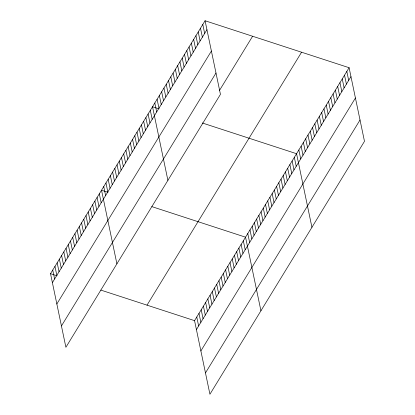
<?xml version="1.0" encoding="UTF-8"?>
<svg xmlns="http://www.w3.org/2000/svg" width="415" height="415" viewBox="0 0 415 415"><rect width="100%" height="100%" fill="white"/><g stroke="black" fill="none" stroke-linecap="round" stroke-linejoin="round"><path stroke-width="0.62" d="M205.072 20.75L220.448 94.35L65.897 347.288L50.521 273.682L205.072 20.75L349.103 67.712L364.479 141.318L209.928 394.25L194.552 320.65L349.103 67.712M52.394 282.636L206.945 29.704M56.85 303.972L211.401 51.035M61.441 325.951L215.992 73.019M219.312 90.729L252.6 36.25M147.019 305.15L301.57 52.217M196.419 329.598L350.971 76.666M200.876 350.934L355.427 97.997M205.472 372.914L360.023 119.982M159.007 108.86L152.523 106.748L167.904 180.349M202.281 122.97L296.554 153.711L311.93 227.311M108.004 192.332L101.525 190.215L116.9 263.821M151.833 206.623L245.55 237.178L260.931 310.783M50.521 273.682L57.005 275.799M100.835 290.09L194.552 320.65M346.815 71.453L348.688 80.401M344.533 75.193L346.401 84.141M342.251 78.928L344.118 87.881M339.963 82.668L341.836 91.622M337.68 86.408L339.548 95.362M335.393 90.148L337.265 99.097M333.11 93.889L334.978 102.837M330.822 97.624L332.695 106.577M328.54 101.364L330.407 110.317M326.257 105.104L328.125 114.052M323.97 108.844L325.842 117.793M321.687 112.579L323.555 121.533M319.4 116.319L321.272 125.273M317.117 120.06L318.985 129.013M314.829 123.8L316.702 132.748M312.547 127.54L314.42 136.488M310.264 131.275L312.132 140.228M307.977 135.015L309.849 143.969M305.694 138.755L307.562 147.704M303.407 142.495L305.279 151.444M301.124 146.23L302.992 155.184M298.842 149.971L300.709 158.924M294.339 157.342L296.206 166.291M292.119 160.968L293.991 169.922M289.903 164.599L291.771 173.548M287.683 168.225L289.556 177.179M285.468 171.857L287.336 180.805M283.248 175.483L285.121 184.436M281.033 179.114L282.9 188.068M278.813 182.745L280.685 191.694M276.598 186.371L278.465 195.325M274.377 190.003L276.25 198.951M272.162 193.629L274.035 202.582M269.947 197.26L271.815 206.208M267.727 200.886L269.6 209.84M265.512 204.517L267.379 213.471M263.292 208.148L265.164 217.097M261.077 211.775L262.944 220.728M258.856 215.406L260.729 224.354M256.641 219.032L258.509 227.985M254.421 222.663L256.294 231.612M252.206 226.294L254.073 235.243M249.986 229.92L251.858 238.874M247.771 233.552L249.638 242.5M202.79 24.49L204.657 33.439M200.502 28.23L202.375 37.179M243.335 240.809L245.203 249.757M198.22 31.965L200.087 40.919M241.12 244.435L242.988 253.389M195.932 35.706L197.805 44.659M238.9 248.066L240.773 257.02M193.649 39.446L195.522 48.394M236.685 251.698L238.552 260.646M191.367 43.186L193.234 52.134M234.465 255.324L236.337 264.277M189.079 46.921L190.952 55.875M232.25 258.955L234.117 267.903M186.797 50.661L188.664 59.615M230.029 262.581L231.902 271.535M184.509 54.401L186.382 63.355M227.814 266.212L229.682 275.161M182.226 58.142L184.094 67.09M225.594 269.838L227.467 278.792M179.944 61.882L181.812 70.83M223.379 273.469L225.246 282.423M177.656 65.617L179.529 74.57M221.159 277.101L223.031 286.049M175.374 69.357L177.241 78.311M218.944 280.727L220.811 289.68M173.086 73.097L174.959 82.046M216.723 284.358L218.596 293.306M170.804 76.837L172.671 85.786M214.508 287.984L216.376 296.938M168.516 80.572L170.389 89.526M212.288 291.615L214.161 300.564M166.233 84.312L168.101 93.266M210.073 295.241L211.941 304.195M163.951 88.053L165.818 97.006M207.858 298.873L209.725 307.826M161.663 91.793L163.536 100.741M205.638 302.504L207.51 311.452M159.381 95.533L161.248 104.481M203.423 306.13L205.29 315.084M201.202 309.761L203.075 318.71M157.093 99.268L158.966 108.222M198.987 313.387L200.855 322.341M154.811 103.008L156.678 111.962M196.767 317.019L198.64 325.967M150.308 110.374L152.181 119.328M148.093 114.006L149.96 122.959M145.873 117.637L147.745 126.585M143.657 121.263L145.525 130.217M141.437 124.894L143.31 133.843M139.222 128.52L141.09 137.474M137.002 132.152L138.875 141.1M134.787 135.778L136.654 144.731M132.567 139.409L134.439 148.363M130.352 143.04L132.219 151.989M128.131 146.666L130.004 155.62M125.916 150.297L127.784 159.246M123.696 153.924L125.569 162.877M121.481 157.555L123.348 166.503M119.266 161.181L121.133 170.134M117.046 164.812L118.918 173.766M114.831 168.443L116.698 177.392M112.61 172.069L114.483 181.023M110.395 175.701L112.263 184.649M108.175 179.327L110.048 188.28M105.96 182.958L107.827 191.906M103.74 186.589L105.612 195.538M99.304 193.847L101.177 202.795M97.089 197.473L98.957 206.426M94.869 201.104L96.742 210.052M92.654 204.73L94.521 213.684M90.434 208.361L92.306 217.315M88.219 211.992L90.086 220.941M86.004 215.618L87.871 224.572M83.783 219.25L85.656 228.198M81.568 222.876L83.436 231.829M79.348 226.507L81.221 235.455M77.133 230.133L79 239.087M74.913 233.764L76.785 242.718M72.698 237.396L74.565 246.344M70.477 241.022L72.35 249.975M68.262 244.653L70.13 253.601M66.042 248.279L67.915 257.233M63.827 251.91L65.695 260.859M61.607 255.536L63.479 264.49M59.392 259.168L61.259 268.121M57.171 262.799L59.044 271.747M54.956 266.425L56.829 275.378M52.741 270.056L54.609 279.005"/></g></svg>
